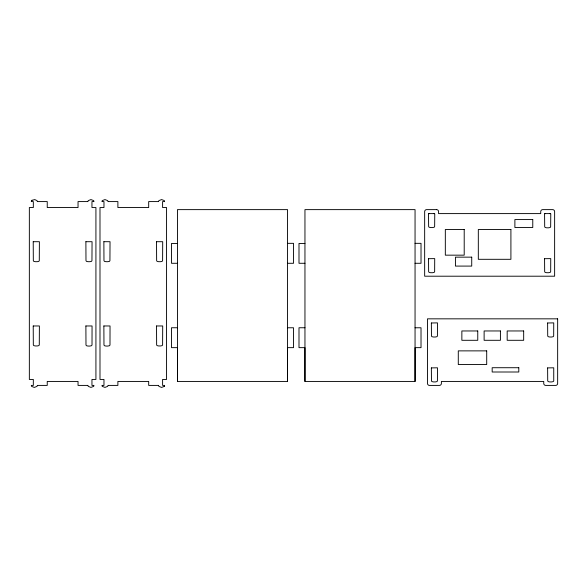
<?xml version="1.0" encoding="UTF-8"?>
<svg xmlns="http://www.w3.org/2000/svg" width="587" height="587" viewBox="0 0 587 587"><rect width="100%" height="100%" fill="white"/><g stroke="black" fill="none" stroke-linecap="round" stroke-linejoin="round"><path stroke-width="0.88" d="M177.465 381.433L177.465 347.651L171.499 347.651L171.499 327.751L177.465 327.751L177.465 209.625L287.557 209.625L287.557 381.433L177.465 381.433L177.465 327.751M287.557 381.433L287.557 347.651L293.522 347.651L293.522 327.773L287.557 327.773M304.954 381.433L304.961 347.651L298.996 347.651L298.996 327.751L304.961 327.751L304.954 209.625L415.053 209.625L415.053 381.433L304.954 381.433L304.961 327.751M415.053 381.433L415.053 347.651L421.018 347.651L421.018 327.773L415.053 327.773M429.2 213.602L428.517 213.881L428.635 226.509C427.945 227.983 435.334 227.983 434.644 226.509L434.762 213.881L434.079 213.602M545.257 213.602L544.575 213.881L544.692 226.758C544.002 228.218 551.347 228.218 550.657 226.758L550.775 213.881L550.092 213.602M544.692 213.602L550.657 213.602M428.635 213.602L434.644 213.602M287.557 243.334L293.522 243.334L293.522 263.284L287.557 263.284M415.053 243.334L421.018 243.334L421.018 263.284L415.053 263.284M177.465 243.451L171.507 243.451L171.507 263.284L177.465 263.284M304.961 243.451L298.996 243.451L298.996 263.284L304.961 263.284M33.224 241.705L33.327 260.643C32.637 262.103 39.975 262.103 39.285 260.643L39.388 241.705L33.224 241.705M33.224 325.968L33.327 344.899C32.637 346.367 39.975 346.367 39.285 344.899L39.388 325.968L33.224 325.968M85.885 241.705L85.988 260.643C85.298 262.103 92.636 262.103 91.954 260.643L92.056 241.705L85.885 241.705M85.885 325.968L85.988 345.002C85.357 346.469 92.254 346.447 92.012 345.083L92.056 325.968L85.885 325.968M103.87 241.705L103.972 260.643C103.283 262.103 110.62 262.103 109.93 260.643L110.033 241.705L103.87 241.705M103.87 325.968L103.972 345.002C103.341 346.469 110.239 346.447 109.996 345.083L110.033 325.968L103.87 325.968M156.531 241.705L156.634 260.643C155.944 262.103 163.281 262.103 162.599 260.643L162.702 241.705L156.531 241.705M156.531 325.968L156.634 344.899C155.944 346.367 163.281 346.367 162.599 344.899L162.702 325.968L156.531 325.968M428.532 258.706L428.635 271.656C427.945 273.124 435.334 273.124 434.644 271.656L434.71 258.61L428.532 258.706M431.357 322.989L431.46 335.955C430.77 337.422 438.107 337.422 437.418 335.955L437.484 322.887L431.357 322.989M431.357 367.902L431.46 380.868C430.77 382.335 438.107 382.335 437.418 380.868L437.484 367.807L431.357 367.902M544.567 258.706L544.67 271.656C543.98 273.124 551.362 273.124 550.679 271.656L550.738 258.61L544.567 258.706M547.612 322.989L547.715 335.955C547.025 337.422 554.363 337.422 553.673 335.955L553.739 322.887L547.612 322.989M547.612 367.902L547.715 380.868C547.069 382.342 554.099 382.298 553.739 380.956L553.739 367.807L547.612 367.902M31.947 200.306L31.691 200.563A1.57 1.57 0 0 0 31.338 201.583L33.327 201.583L33.327 207.541L29.35 207.541L29.35 379.444L33.327 379.444L33.327 385.41L31.338 385.41A1.592 1.592 0 0 0 31.698 386.429L34.31 387.42L36.937 386.429A1.6 1.6 0 0 0 37.297 385.41L47.239 385.41L47.239 381.433L78.042 381.433L78.042 385.41L87.977 385.41A1.563 1.563 0 0 0 88.344 386.415L90.963 387.391L93.582 386.422A1.556 1.556 0 0 0 93.935 385.41L91.954 385.41L91.954 379.444L95.923 379.444L95.923 207.541L91.954 207.541L91.954 201.583L93.935 201.583A1.578 1.578 0 0 0 93.568 200.571L90.941 199.595L88.329 200.571A1.563 1.563 0 0 0 87.977 201.583L78.042 201.583L78.042 207.541L47.239 207.541L47.239 201.583L37.297 201.583A1.592 1.592 0 0 0 36.93 200.563L34.75 199.602L31.947 200.306M164.228 386.429L161.608 387.42L158.989 386.429A1.6 1.6 0 0 1 158.622 385.41L148.687 385.41L148.687 381.433L117.884 381.433L117.884 385.41L107.949 385.41A1.563 1.563 0 0 1 107.582 386.415L104.956 387.391L102.343 386.422A1.556 1.556 0 0 1 101.984 385.41L103.972 385.41L103.972 379.444L99.995 379.444L99.995 207.541L103.972 207.541L103.972 201.583L101.984 201.583A1.578 1.578 0 0 1 102.351 200.571L104.978 199.595L107.59 200.571A1.563 1.563 0 0 1 107.949 201.583L117.884 201.583L117.884 207.541L148.687 207.541L148.687 201.583L158.622 201.583A1.592 1.592 0 0 1 158.989 200.563L161.616 199.58L164.228 200.563A1.57 1.57 0 0 1 164.58 201.583L162.599 201.583L162.599 207.541L166.569 207.541L166.569 379.444L162.599 379.444L162.599 385.41L164.587 385.41A1.592 1.592 0 0 1 164.228 386.429M436.581 209.625L426.646 209.625A1.988 1.988 0 0 0 424.658 211.613L424.658 276.206L554.627 276.206L554.627 211.613A1.988 1.988 0 0 0 552.646 209.625L542.704 209.625A1.988 1.988 0 0 0 540.722 211.613L540.722 213.602L438.57 213.602L438.57 211.613A1.988 1.988 0 0 0 436.581 209.625M532.769 219.567L514.887 219.567L514.887 227.514L532.769 227.514L532.769 219.567M464.207 229.502L445.328 229.502L445.328 255.162L464.207 255.162L464.207 229.502M510.91 229.502L478.317 229.502L478.317 259.307L510.91 259.307L510.91 229.502M471.728 257.15L455.431 257.15L455.431 266.087L471.728 266.087L471.728 257.15M557.65 318.836L427.483 318.836L427.483 383.421A1.988 1.988 0 0 0 429.471 385.41L439.406 385.41A1.988 1.988 0 0 0 441.395 383.421L441.395 381.433L543.738 381.433L543.738 383.421A1.988 1.988 0 0 0 545.727 385.41L555.662 385.41A1.988 1.988 0 0 0 557.65 383.421L557.65 318.836M477.759 330.958L461.859 330.958L461.859 340.299L477.759 340.299L477.759 330.958M500.418 330.958L484.121 330.958L484.121 340.299L500.418 340.299L500.418 330.958M523.67 330.958L507.175 330.958L507.175 340.299L523.67 340.299L523.67 330.958M486.704 350.872L458.286 350.872L458.286 364.542L486.704 364.542L486.704 350.872M518.798 367.719L492.17 367.719L492.17 372.004L518.798 372.004L518.798 367.719"/></g></svg>
